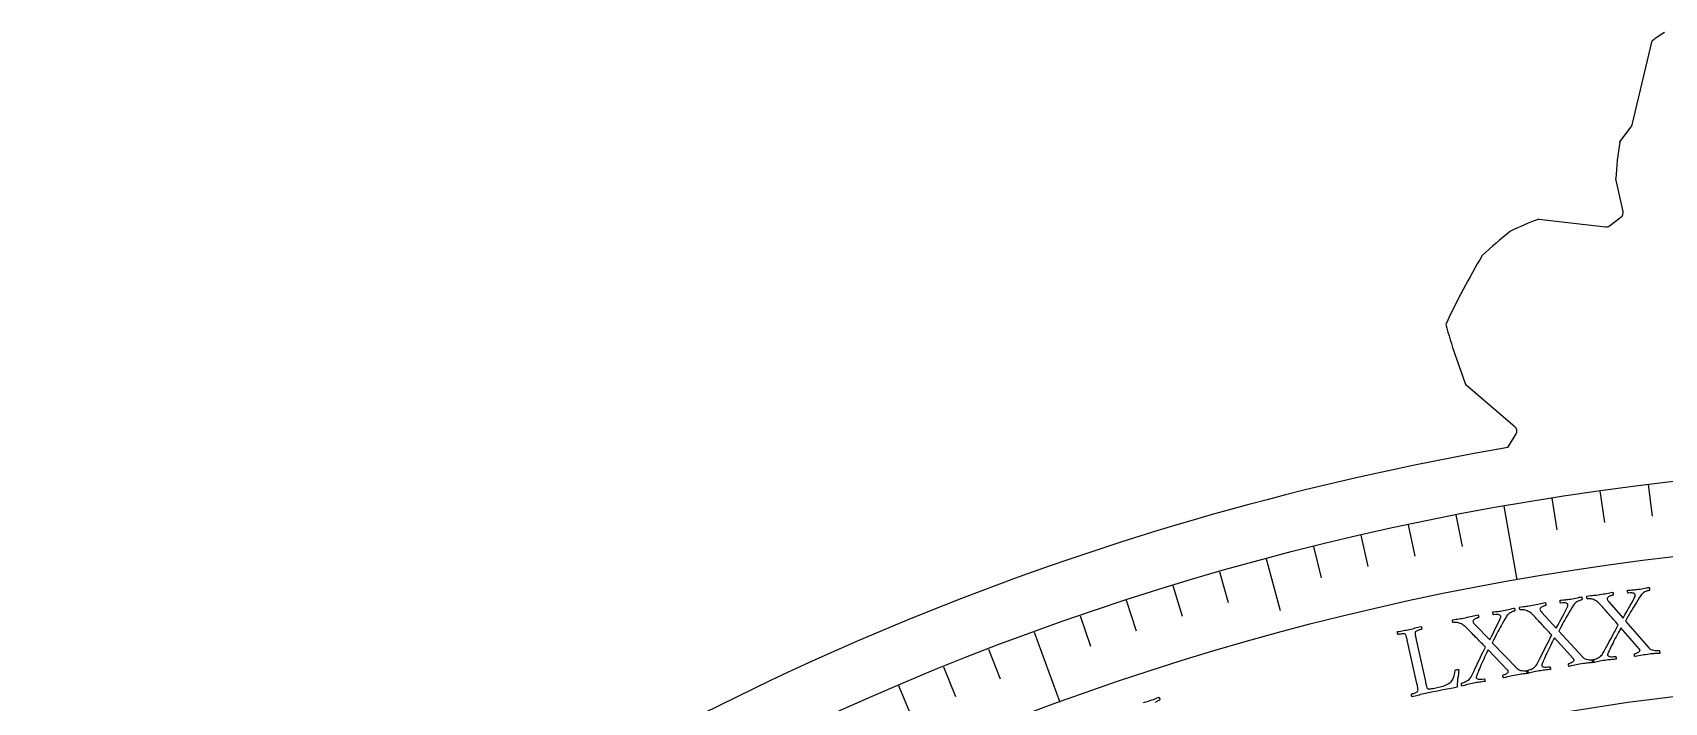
# Model space of a CAD drawing. Header units: millimetres. Extents: x -76 to 76, y -76 to 86.
# Drawn here: x -52.22 to -8.65, y 68.11 to 85.98 of the extents above; entities that cross this region are included whole.
import ezdxf

# ---------------------------------------------------------------- set-up
doc = ezdxf.new("R2010")
doc.units = ezdxf.units.MM
for name, color, linetype in [('CUT_OUTER', 1, 'Continuous'), ('ENGRAVE', 7, 'Continuous'), ('ENGRAVE_FINE', 8, 'Continuous'), ('TEXT', 5, 'Continuous')]:
    doc.layers.add(name, color=color, linetype=linetype)

msp = doc.modelspace()

# ---------------------------------------------------------------- linework, layer by layer
at = {"layer": 'CUT_OUTER'}
for points in [[(-9.5042, 83.5247), (-8.9719, 85.7618), (-8.9709, 85.7651)], [(-9.8357, 83.0618), (-9.8335, 83.0651), (-9.5301, 83.4694)], [(-9.7489, 81.21), (-9.943, 82.0851), (-9.9436, 82.0891)], [(-10.1124, 80.8271), (-9.8053, 81.0575)], [(-11.9989, 81.0074), (-11.995, 81.0072), (-10.22, 80.7981)], [(-12.6366, 75.4668), (-13.9426, 76.5716), (-13.9451, 76.5739)], [(-12.8242, 74.9099), (-12.6049, 75.275)]]:
    msp.add_lwpolyline(points, dxfattribs=at)
for centre, radius, start, end in [((-6.5213, 82.4458), 4.1254, 121.00673, 126.42587), ((-9.6501, 83.5594), 0.15, 323.11399, 346.61528), ((-1.0546, 81.5955), 8.9027, 170.51955, 176.82122), ((-9.8954, 81.1775), 0.15, 306.88601, 12.50039), ((-6.2356, 72.3208), 10.6037, 127.94439, 133.33075), ((-9.1963, 73.4252), 8.0836, 110.28508, 116.12454), ((-10.2025, 80.947), 0.15, 263.28054, 306.88601), ((4.1451, 69.5069), 20.557, 149.19671, 154.99705), ((3.5166, 83.2922), 18.7095, 195.80749, 201.04404), ((-12.7335, 75.3523), 0.15, 329.01255, 49.77058), ((-0.0035, 0.0066), 75.9926, 99.712835, 124.102167)]:
    msp.add_arc(centre, radius, start, end, dxfattribs=at)
at = {"layer": 'ENGRAVE'}
for points in [[(-12.9333, 73.3485), (-12.5869, 71.3838)], [(-19.2768, 71.9422), (-18.908, 70.5657)], [(-25.4737, 69.9883), (-24.7913, 68.1136)]]:
    msp.add_lwpolyline(points, dxfattribs=at)
for radius in [74.48, 74.48, 72.485, 68.78, 68.78]:
    msp.add_circle((0, 0), radius, dxfattribs=at)
at = {"layer": 'ENGRAVE_FINE'}
for points in [[(-10.3656, 73.7552), (-10.2466, 72.9085)], [(-9.0768, 73.9248), (-8.9726, 73.0762)], [(-11.6512, 73.563), (-11.5175, 72.7186)], [(-15.4853, 72.8524), (-15.3075, 72.0161)], [(-14.2115, 73.1116), (-14.0483, 72.2723)], [(-16.7544, 72.5711), (-16.562, 71.738)], [(-18.0183, 72.2676), (-17.8115, 71.438)], [(-20.5295, 71.5948), (-20.2938, 70.7729)], [(-21.7758, 71.2256), (-21.5259, 70.4079)], [(-23.0156, 70.8347), (-22.7514, 70.0215)], [(-24.2483, 70.4222), (-23.97, 69.6138)], [(-26.6912, 69.5331), (-26.3848, 68.7349)], [(-27.9007, 69.0567), (-27.5804, 68.2639)], [(-29.1017, 68.5592), (-28.7676, 67.7722)]]:
    msp.add_lwpolyline(points, dxfattribs=at)
at = {"layer": 'TEXT'}
for points in [[(-10.3694, 70.9887), (-10.3207, 70.9961), (-10.2741, 71.0036), (-10.2297, 71.0114), (-10.1875, 71.0192), (-10.1464, 71.0271), (-10.1057, 71.0347), (-10.0653, 71.0421), (-10.0252, 71.0493), (-10.0218, 71.0428), (-10.0187, 71.0335), (-10.016, 71.0215), (-10.0135, 71.0066), (-10.0122, 70.9922), (-10.0128, 70.9817), (-10.0154, 70.9751), (-10.02, 70.9724), (-10.0308, 70.9704), (-10.0439, 70.9672), (-10.0593, 70.9629), (-10.077, 70.9573), (-10.0955, 70.9506), (-10.113, 70.9425), (-10.1296, 70.9332), (-10.1454, 70.9226), (-10.1585, 70.9106), (-10.1671, 70.897), (-10.1713, 70.8818), (-10.1709, 70.8649), (-10.1666, 70.8491), (-10.1577, 70.8314), (-10.1444, 70.812), (-10.1265, 70.7908), (-9.7493, 70.3615), (-9.7005, 70.4487), (-9.6527, 70.5334), (-9.6058, 70.6155), (-9.5598, 70.695), (-9.5175, 70.7688), (-9.4817, 70.8337), (-9.4523, 70.8897), (-9.4294, 70.9369), (-9.4266, 70.9442), (-9.4246, 70.9514), (-9.4236, 70.9584), (-9.4233, 70.9654), (-9.4236, 70.9716), (-9.4238, 70.9764), (-9.4239, 70.9799), (-9.4241, 70.9819), (-9.4275, 70.9915), (-9.4351, 71.0012), (-9.447, 71.0111), (-9.4631, 71.0211), (-9.4862, 71.0289), (-9.5188, 71.0323), (-9.5611, 71.0313), (-9.613, 71.0259), (-9.6172, 71.0285), (-9.6209, 71.0348), (-9.6243, 71.0448), (-9.6273, 71.0586), (-9.6296, 71.0731), (-9.6306, 71.0855), (-9.6305, 71.0958), (-9.6293, 71.104), (-9.5899, 71.1067), (-9.5527, 71.1091), (-9.5179, 71.1115), (-9.4853, 71.1137), (-9.4531, 71.1161), (-9.4195, 71.1193), (-9.3843, 71.1232), (-9.3476, 71.1277), (-9.2971, 71.1347), (-9.2508, 71.1418), (-9.2088, 71.149), (-9.171, 71.1563), (-9.1369, 71.1633), (-9.1058, 71.1695), (-9.0778, 71.175), (-9.0528, 71.1797), (-9.0495, 71.1735), (-9.0464, 71.1653), (-9.0436, 71.1549), (-9.0411, 71.1424), (-9.0397, 71.1296), (-9.0405, 71.1183), (-9.0433, 71.1084), (-9.0483, 71.1), (-9.0558, 71.0986), (-9.0672, 71.0959), (-9.0824, 71.0918), (-9.1015, 71.0863), (-9.1229, 71.0791), (-9.1451, 71.0696), (-9.168, 71.058), (-9.1917, 71.0442), (-9.215, 71.028), (-9.2367, 71.009), (-9.2568, 70.9872), (-9.2754, 70.9627), (-9.3171, 70.897), (-9.356, 70.8358), (-9.392, 70.7791), (-9.4253, 70.7269), (-9.4569, 70.6768), (-9.4879, 70.6264), (-9.5183, 70.5758), (-9.548, 70.5248), (-9.5787, 70.4713), (-9.6118, 70.4129), (-9.6473, 70.3497), (-9.6852, 70.2816), (-9.0572, 69.5679), (-9.0322, 69.5441), (-9.0028, 69.5251), (-8.9687, 69.5108), (-8.9302, 69.5013), (-8.8904, 69.4955), (-8.8527, 69.4925), (-8.8171, 69.4924), (-8.7836, 69.495), (-8.7793, 69.4888), (-8.7758, 69.4801), (-8.7733, 69.4688), (-8.7716, 69.455), (-8.7707, 69.4415), (-8.7703, 69.431), (-8.7705, 69.4235), (-8.7712, 69.4191), (-8.8094, 69.417), (-8.8449, 69.415), (-8.8776, 69.4131), (-8.9076, 69.4114), (-8.9378, 69.4094), (-8.9709, 69.4064), (-9.007, 69.4025), (-9.046, 69.3977), (-9.0996, 69.3904), (-9.1496, 69.3831), (-9.196, 69.3756), (-9.2387, 69.3681), (-9.2814, 69.3603), (-9.3277, 69.3517), (-9.3774, 69.3425), (-9.4306, 69.3326), (-9.4363, 69.3388), (-9.4409, 69.3478), (-9.4446, 69.3598), (-9.4473, 69.3747), (-9.4486, 69.389), (-9.448, 69.3995), (-9.4454, 69.4061), (-9.441, 69.4088), (-9.4317, 69.4106), (-9.42, 69.4137), (-9.4059, 69.4182), (-9.3894, 69.4241), (-9.372, 69.4312), (-9.3553, 69.4394), (-9.3392, 69.4488), (-9.3239, 69.4592), (-9.3109, 69.4704), (-9.3021, 69.4819), (-9.2975, 69.4937), (-9.297, 69.5058), (-9.2977, 69.5087), (-9.2989, 69.5121), (-9.3007, 69.5159), (-9.3031, 69.5202), (-9.3058, 69.5244), (-9.3086, 69.5281), (-9.3116, 69.5313), (-9.3146, 69.5339), (-9.8055, 70.1041), (-9.8304, 70.0593), (-9.8562, 70.0121), (-9.8829, 69.9625), (-9.9103, 69.9105), (-9.938, 69.8576), (-9.9651, 69.8053), (-9.9918, 69.7535), (-10.018, 69.7024), (-10.0429, 69.653), (-10.0658, 69.6067), (-10.0867, 69.5635), (-10.1056, 69.5233), (-10.122, 69.4876), (-10.1354, 69.4579), (-10.146, 69.4341), (-10.1535, 69.4164), (-10.1546, 69.4131), (-10.1559, 69.4091), (-10.1575, 69.4043), (-10.1593, 69.3989), (-10.1608, 69.3929), (-10.1616, 69.3867), (-10.1617, 69.3803), (-10.1611, 69.3736), (-10.1565, 69.3621), (-10.1462, 69.3519), (-10.1302, 69.343), (-10.1086, 69.3355), (-10.0803, 69.3305), (-10.0443, 69.3293), (-10.0005, 69.3317), (-9.949, 69.3378), (-9.9444, 69.3317), (-9.9404, 69.3231), (-9.9368, 69.312), (-9.9337, 69.2984), (-9.9315, 69.285), (-9.9306, 69.2745), (-9.931, 69.267), (-9.9327, 69.2625), (-9.9697, 69.2598), (-10.0069, 69.257), (-10.0445, 69.2539), (-10.0824, 69.2505), (-10.1203, 69.2468), (-10.1577, 69.2426), (-10.1948, 69.238), (-10.2314, 69.2328), (-10.2807, 69.2253), (-10.3263, 69.2177), (-10.3681, 69.2102), (-10.406, 69.2026), (-10.4424, 69.195), (-10.4795, 69.187), (-10.5172, 69.1788), (-10.5555, 69.1703), (-10.5588, 69.1777), (-10.5612, 69.1871), (-10.5627, 69.1986), (-10.5633, 69.2121), (-10.5633, 69.2253), (-10.5631, 69.2354), (-10.5625, 69.2427), (-10.5617, 69.2471), (-10.5536, 69.2489), (-10.5402, 69.2528), (-10.5213, 69.2587), (-10.4971, 69.2667), (-10.4698, 69.2767), (-10.4418, 69.2889), (-10.4131, 69.3033), (-10.3836, 69.3198), (-10.3558, 69.3385), (-10.3319, 69.3592), (-10.3118, 69.3818), (-10.2957, 69.4065), (-10.2563, 69.4776), (-10.2188, 69.5456), (-10.1831, 69.6104), (-10.1494, 69.6723), (-10.1167, 69.7326), (-10.0841, 69.7931), (-10.0516, 69.8537), (-10.0192, 69.9144), (-9.9861, 69.9764), (-9.9514, 70.0409), (-9.9151, 70.1079), (-9.877, 70.1773), (-9.8968, 70.2009), (-9.9193, 70.2271), (-9.9444, 70.2559), (-9.9721, 70.2872), (-10.0014, 70.3202), (-10.0312, 70.3541), (-10.0615, 70.3886), (-10.0923, 70.424), (-10.1229, 70.4592), (-10.1526, 70.493), (-10.1815, 70.5256), (-10.2095, 70.5569), (-10.2359, 70.5863), (-10.2597, 70.6128), (-10.2811, 70.6366), (-10.3, 70.6576), (-10.3154, 70.6747), (-10.3264, 70.687), (-10.333, 70.6944), (-10.3352, 70.6968), (-10.3619, 70.7271), (-10.3875, 70.7537), (-10.4121, 70.7766), (-10.4356, 70.7959), (-10.4595, 70.8126), (-10.4851, 70.8281), (-10.5125, 70.8423), (-10.5417, 70.8551), (-10.5617, 70.8625), (-10.5827, 70.8681), (-10.6048, 70.872), (-10.6277, 70.8742), (-10.6499, 70.8751), (-10.6692, 70.8752), (-10.6858, 70.8746), (-10.6996, 70.8731), (-10.7047, 70.8744), (-10.7091, 70.88), (-10.7127, 70.8899), (-10.7155, 70.904), (-10.7171, 70.919), (-10.7169, 70.9316), (-10.7149, 70.9416), (-10.7111, 70.9491), (-10.6629, 70.9549), (-10.6184, 70.9599), (-10.5774, 70.9642), (-10.54, 70.9678), (-10.5027, 70.9715), (-10.4618, 70.9762), (-10.4174, 70.982), (-10.3694, 70.9887)], [(-13.9604, 70.3707), (-13.9121, 70.3805), (-13.866, 70.3904), (-13.822, 70.4004), (-13.7802, 70.4104), (-13.7396, 70.4203), (-13.6993, 70.43), (-13.6593, 70.4395), (-13.6196, 70.4486), (-13.6159, 70.4424), (-13.6124, 70.4332), (-13.609, 70.4213), (-13.6058, 70.4066), (-13.6038, 70.3923), (-13.6039, 70.3818), (-13.6061, 70.375), (-13.6105, 70.3721), (-13.6212, 70.3696), (-13.6342, 70.3658), (-13.6494, 70.3606), (-13.6668, 70.3542), (-13.6848, 70.3465), (-13.7019, 70.3376), (-13.7181, 70.3274), (-13.7333, 70.3161), (-13.7457, 70.3034), (-13.7536, 70.2893), (-13.757, 70.2739), (-13.7559, 70.2571), (-13.7507, 70.2415), (-13.7409, 70.2243), (-13.7266, 70.2056), (-13.7078, 70.1854), (-13.3092, 69.7757), (-13.2649, 69.8654), (-13.2215, 69.9524), (-13.1788, 70.0367), (-13.1369, 70.1184), (-13.0984, 70.1943), (-13.0659, 70.2609), (-13.0394, 70.3184), (-13.0189, 70.3666), (-13.0165, 70.3741), (-13.0149, 70.3814), (-13.0142, 70.3885), (-13.0143, 70.3954), (-13.0148, 70.4016), (-13.0153, 70.4064), (-13.0157, 70.4098), (-13.0159, 70.4119), (-13.0198, 70.4213), (-13.0279, 70.4306), (-13.0403, 70.4398), (-13.0569, 70.449), (-13.0803, 70.4556), (-13.1131, 70.4574), (-13.1553, 70.4542), (-13.2068, 70.4462), (-13.2111, 70.4486), (-13.2152, 70.4547), (-13.2191, 70.4646), (-13.2228, 70.4781), (-13.2257, 70.4925), (-13.2274, 70.5048), (-13.2278, 70.5151), (-13.227, 70.5234), (-13.1878, 70.528), (-13.1508, 70.5324), (-13.1162, 70.5365), (-13.0837, 70.5403), (-13.0517, 70.5444), (-13.0183, 70.5493), (-12.9833, 70.555), (-12.947, 70.5614), (-12.8969, 70.5709), (-12.851, 70.5803), (-12.8094, 70.5896), (-12.772, 70.5988), (-12.7382, 70.6076), (-12.7075, 70.6154), (-12.6798, 70.6223), (-12.6552, 70.6283), (-12.6515, 70.6223), (-12.648, 70.6142), (-12.6447, 70.604), (-12.6415, 70.5916), (-12.6395, 70.5789), (-12.6397, 70.5676), (-12.6421, 70.5575), (-12.6466, 70.5489), (-12.654, 70.5471), (-12.6652, 70.5438), (-12.6802, 70.5389), (-12.699, 70.5325), (-12.72, 70.5242), (-12.7417, 70.5136), (-12.764, 70.5009), (-12.787, 70.4859), (-12.8095, 70.4685), (-12.8302, 70.4484), (-12.8491, 70.4257), (-12.8664, 70.4003), (-12.9047, 70.3325), (-12.9404, 70.2694), (-12.9736, 70.211), (-13.0042, 70.1571), (-13.0332, 70.1055), (-13.0616, 70.0536), (-13.0893, 70.0015), (-13.1165, 69.9491), (-13.1444, 69.8941), (-13.1745, 69.8341), (-13.2067, 69.7691), (-13.2411, 69.6992), (-12.5777, 69.0183), (-12.5516, 68.9959), (-12.5211, 68.9784), (-12.4864, 68.9658), (-12.4474, 68.9582), (-12.4074, 68.9544), (-12.3696, 68.9534), (-12.3341, 68.9551), (-12.3007, 68.9594), (-12.2961, 68.9535), (-12.2922, 68.9449), (-12.2891, 68.9338), (-12.2868, 68.9201), (-12.2851, 68.9066), (-12.2842, 68.8961), (-12.284, 68.8887), (-12.2845, 68.8842), (-12.3226, 68.8801), (-12.3579, 68.8763), (-12.3905, 68.8728), (-12.4204, 68.8696), (-12.4504, 68.866), (-12.4833, 68.8614), (-12.5191, 68.8557), (-12.5579, 68.8489), (-12.6111, 68.8389), (-12.6606, 68.829), (-12.7066, 68.8192), (-12.7489, 68.8096), (-12.7911, 68.7996), (-12.8368, 68.7887), (-12.886, 68.777), (-12.9387, 68.7644), (-12.9446, 68.7702), (-12.9498, 68.779), (-12.9541, 68.7908), (-12.9575, 68.8055), (-12.9595, 68.8198), (-12.9594, 68.8303), (-12.9572, 68.837), (-12.9529, 68.8399), (-12.9437, 68.8422), (-12.9322, 68.8459), (-12.9183, 68.8511), (-12.9021, 68.8578), (-12.8851, 68.8658), (-12.8689, 68.8749), (-12.8533, 68.885), (-12.8385, 68.8963), (-12.8261, 68.9081), (-12.8179, 68.92), (-12.8139, 68.932), (-12.8141, 68.9441), (-12.8149, 68.947), (-12.8163, 68.9503), (-12.8183, 68.9541), (-12.8209, 68.9582), (-12.8238, 68.9623), (-12.8268, 68.9658), (-12.8299, 68.9688), (-12.833, 68.9713), (-13.3522, 69.5158), (-13.3749, 69.4698), (-13.3982, 69.4214), (-13.4223, 69.3705), (-13.4471, 69.3172), (-13.472, 69.2629), (-13.4965, 69.2093), (-13.5205, 69.1563), (-13.544, 69.1038), (-13.5664, 69.0533), (-13.5869, 69.0059), (-13.6056, 68.9616), (-13.6224, 68.9205), (-13.637, 68.884), (-13.6489, 68.8537), (-13.6582, 68.8294), (-13.6649, 68.8113), (-13.6658, 68.808), (-13.6669, 68.8039), (-13.6682, 68.7991), (-13.6698, 68.7935), (-13.671, 68.7875), (-13.6715, 68.7813), (-13.6713, 68.7749), (-13.6703, 68.7682), (-13.6651, 68.7569), (-13.6543, 68.7473), (-13.6379, 68.7392), (-13.616, 68.7328), (-13.5874, 68.7293), (-13.5514, 68.7299), (-13.5078, 68.7345), (-13.4567, 68.7432), (-13.4518, 68.7374), (-13.4473, 68.729), (-13.4431, 68.7181), (-13.4394, 68.7046), (-13.4365, 68.6914), (-13.4351, 68.681), (-13.4351, 68.6735), (-13.4366, 68.6688), (-13.4733, 68.6643), (-13.5104, 68.6596), (-13.5478, 68.6546), (-13.5855, 68.6493), (-13.6231, 68.6437), (-13.6603, 68.6376), (-13.6971, 68.6311), (-13.7334, 68.6241), (-13.7823, 68.614), (-13.8274, 68.6041), (-13.8687, 68.5945), (-13.9062, 68.585), (-13.9422, 68.5755), (-13.9788, 68.5657), (-14.016, 68.5556), (-14.0539, 68.5451), (-14.0575, 68.5524), (-14.0604, 68.5617), (-14.0625, 68.5731), (-14.0638, 68.5865), (-14.0645, 68.5996), (-14.0647, 68.6098), (-14.0646, 68.6171), (-14.064, 68.6215), (-14.056, 68.6238), (-14.0428, 68.6283), (-14.0242, 68.6352), (-14.0004, 68.6443), (-13.9737, 68.6558), (-13.9463, 68.6694), (-13.9184, 68.6852), (-13.8898, 68.7032), (-13.863, 68.7233), (-13.8401, 68.7451), (-13.8213, 68.7688), (-13.8064, 68.7943), (-13.7707, 68.8672), (-13.7366, 68.937), (-13.7043, 69.0036), (-13.6738, 69.0671), (-13.6442, 69.129), (-13.6147, 69.191), (-13.5853, 69.2532), (-13.5561, 69.3155), (-13.5262, 69.3791), (-13.4948, 69.4453), (-13.4619, 69.514), (-13.4274, 69.5853), (-13.4484, 69.6079), (-13.4721, 69.6329), (-13.4986, 69.6604), (-13.5279, 69.6903), (-13.5589, 69.7217), (-13.5904, 69.754), (-13.6224, 69.787), (-13.6549, 69.8208), (-13.6872, 69.8543), (-13.7187, 69.8866), (-13.7492, 69.9177), (-13.7787, 69.9476), (-13.8065, 69.9755), (-13.8317, 70.0008), (-13.8543, 70.0235), (-13.8742, 70.0435), (-13.8904, 70.0599), (-13.9021, 70.0715), (-13.909, 70.0786), (-13.9114, 70.0809), (-13.9395, 70.1098), (-13.9665, 70.135), (-13.9922, 70.1567), (-14.0167, 70.1747), (-14.0414, 70.1903), (-14.0678, 70.2044), (-14.0958, 70.2171), (-14.1256, 70.2285), (-14.146, 70.2348), (-14.1673, 70.2394), (-14.1895, 70.2421), (-14.2125, 70.2432), (-14.2347, 70.243), (-14.254, 70.2421), (-14.2705, 70.2406), (-14.2842, 70.2384), (-14.2894, 70.2395), (-14.2941, 70.2448), (-14.2982, 70.2545), (-14.3017, 70.2685), (-14.3041, 70.2834), (-14.3045, 70.296), (-14.303, 70.3061), (-14.2995, 70.3138), (-14.2517, 70.322), (-14.2075, 70.3293), (-14.1668, 70.3356), (-14.1297, 70.3411), (-14.0926, 70.3467), (-14.052, 70.3535), (-14.0079, 70.3615), (-13.9604, 70.3707)], [(-12.1688, 70.7025), (-12.1203, 70.7111), (-12.074, 70.7198), (-12.0297, 70.7287), (-11.9877, 70.7376), (-11.9469, 70.7465), (-11.9063, 70.7552), (-11.8661, 70.7636), (-11.8262, 70.7718), (-11.8227, 70.7654), (-11.8194, 70.7562), (-11.8163, 70.7442), (-11.8135, 70.7294), (-11.8118, 70.715), (-11.8121, 70.7045), (-11.8146, 70.6979), (-11.819, 70.695), (-11.8298, 70.6928), (-11.8429, 70.6893), (-11.8582, 70.6846), (-11.8757, 70.6786), (-11.894, 70.6713), (-11.9113, 70.6628), (-11.9277, 70.6531), (-11.9432, 70.6421), (-11.956, 70.6298), (-11.9642, 70.6159), (-11.968, 70.6006), (-11.9673, 70.5837), (-11.9625, 70.568), (-11.9532, 70.5506), (-11.9393, 70.5316), (-11.921, 70.5108), (-11.5329, 70.0912), (-11.4864, 70.1797), (-11.4408, 70.2656), (-11.396, 70.3488), (-11.352, 70.4294), (-11.3116, 70.5043), (-11.2774, 70.57), (-11.2495, 70.6268), (-11.2278, 70.6746), (-11.2252, 70.6819), (-11.2234, 70.6892), (-11.2225, 70.6963), (-11.2225, 70.7032), (-11.2228, 70.7094), (-11.2231, 70.7142), (-11.2234, 70.7177), (-11.2237, 70.7197), (-11.2273, 70.7292), (-11.2352, 70.7387), (-11.2473, 70.7483), (-11.2636, 70.7578), (-11.2869, 70.7651), (-11.3196, 70.7677), (-11.3619, 70.7656), (-11.4136, 70.7588), (-11.4178, 70.7614), (-11.4217, 70.7676), (-11.4254, 70.7775), (-11.4287, 70.7912), (-11.4313, 70.8056), (-11.4327, 70.818), (-11.4329, 70.8283), (-11.4318, 70.8366), (-11.3925, 70.8402), (-11.3555, 70.8436), (-11.3207, 70.8468), (-11.2882, 70.8499), (-11.2561, 70.8531), (-11.2225, 70.8572), (-11.1874, 70.8619), (-11.1509, 70.8674), (-11.1006, 70.8757), (-11.0545, 70.8839), (-11.0126, 70.8922), (-10.975, 70.9004), (-10.9411, 70.9083), (-10.9102, 70.9153), (-10.8823, 70.9215), (-10.8575, 70.9268), (-10.854, 70.9208), (-10.8507, 70.9126), (-10.8477, 70.9023), (-10.8448, 70.8899), (-10.8431, 70.8771), (-10.8436, 70.8658), (-10.8462, 70.8558), (-10.851, 70.8473), (-10.8584, 70.8457), (-10.8697, 70.8427), (-10.8848, 70.8382), (-10.9037, 70.8322), (-10.925, 70.8245), (-10.9469, 70.8145), (-10.9696, 70.8023), (-10.9929, 70.7879), (-11.0158, 70.7711), (-11.037, 70.7515), (-11.0566, 70.7293), (-11.0744, 70.7043), (-11.1145, 70.6376), (-11.1518, 70.5754), (-11.1864, 70.5178), (-11.2184, 70.4648), (-11.2487, 70.4139), (-11.2784, 70.3627), (-11.3074, 70.3113), (-11.3359, 70.2596), (-11.3652, 70.2053), (-11.3968, 70.1461), (-11.4307, 70.082), (-11.4669, 70.013), (-10.8209, 69.3155), (-10.7954, 69.2923), (-10.7654, 69.2741), (-10.731, 69.2607), (-10.6923, 69.2521), (-10.6523, 69.2473), (-10.6146, 69.2453), (-10.579, 69.246), (-10.5455, 69.2496), (-10.5411, 69.2435), (-10.5374, 69.2348), (-10.5346, 69.2236), (-10.5326, 69.2099), (-10.5313, 69.1964), (-10.5307, 69.1859), (-10.5307, 69.1784), (-10.5313, 69.174), (-10.5694, 69.1709), (-10.6048, 69.168), (-10.6375, 69.1653), (-10.6674, 69.1628), (-10.6975, 69.16), (-10.7306, 69.1562), (-10.7665, 69.1514), (-10.8055, 69.1456), (-10.8589, 69.1369), (-10.9086, 69.1283), (-10.9548, 69.1197), (-10.9974, 69.1111), (-11.0398, 69.1022), (-11.0858, 69.0925), (-11.1353, 69.082), (-11.1883, 69.0708), (-11.1941, 69.0768), (-11.199, 69.0857), (-11.203, 69.0976), (-11.206, 69.1124), (-11.2077, 69.1267), (-11.2073, 69.1372), (-11.2049, 69.1439), (-11.2005, 69.1467), (-11.1913, 69.1487), (-11.1797, 69.1521), (-11.1657, 69.157), (-11.1493, 69.1633), (-11.1322, 69.1708), (-11.1157, 69.1795), (-11.0999, 69.1892), (-11.0848, 69.2001), (-11.0721, 69.2116), (-11.0636, 69.2233), (-11.0593, 69.2352), (-11.0591, 69.2473), (-11.0598, 69.2502), (-11.0612, 69.2535), (-11.0631, 69.2573), (-11.0655, 69.2615), (-11.0684, 69.2657), (-11.0713, 69.2693), (-11.0743, 69.2724), (-11.0774, 69.2749), (-11.5826, 69.8325), (-11.6064, 69.7871), (-11.631, 69.7392), (-11.6563, 69.689), (-11.6825, 69.6363), (-11.7088, 69.5827), (-11.7346, 69.5297), (-11.7599, 69.4773), (-11.7848, 69.4255), (-11.8085, 69.3755), (-11.8302, 69.3286), (-11.85, 69.2849), (-11.8678, 69.2442), (-11.8833, 69.2081), (-11.896, 69.1781), (-11.9059, 69.1541), (-11.9131, 69.1361), (-11.9141, 69.1328), (-11.9153, 69.1288), (-11.9167, 69.124), (-11.9184, 69.1185), (-11.9197, 69.1125), (-11.9204, 69.1063), (-11.9203, 69.0999), (-11.9195, 69.0932), (-11.9146, 69.0818), (-11.9041, 69.0719), (-11.8879, 69.0634), (-11.8661, 69.0564), (-11.8377, 69.0522), (-11.8016, 69.0518), (-11.7579, 69.0554), (-11.7066, 69.0628), (-11.7019, 69.0568), (-11.6976, 69.0483), (-11.6937, 69.0373), (-11.6903, 69.0238), (-11.6878, 69.0104), (-11.6866, 69), (-11.6868, 68.9925), (-11.6884, 68.9879), (-11.7253, 68.9843), (-11.7625, 68.9805), (-11.8, 68.9765), (-11.8378, 68.9722), (-11.8755, 68.9675), (-11.9129, 68.9624), (-11.9498, 68.9568), (-11.9862, 68.9507), (-12.0354, 68.9419), (-12.0807, 68.9332), (-12.1223, 68.9246), (-12.1601, 68.9161), (-12.1963, 68.9075), (-12.2331, 68.8986), (-12.2706, 68.8894), (-12.3087, 68.8799), (-12.3121, 68.8872), (-12.3148, 68.8966), (-12.3166, 68.9081), (-12.3175, 68.9216), (-12.3179, 68.9347), (-12.3179, 68.9449), (-12.3175, 68.9522), (-12.3168, 68.9566), (-12.3088, 68.9586), (-12.2954, 68.9628), (-12.2767, 68.9692), (-12.2527, 68.9777), (-12.2257, 68.9885), (-12.198, 69.0014), (-12.1696, 69.0165), (-12.1406, 69.0338), (-12.1133, 69.0532), (-12.0899, 69.0744), (-12.0704, 69.0976), (-12.055, 69.1227), (-12.0174, 69.1947), (-11.9816, 69.2636), (-11.9476, 69.3294), (-11.9154, 69.392), (-11.8842, 69.4532), (-11.8532, 69.5145), (-11.8223, 69.5759), (-11.7915, 69.6374), (-11.76, 69.7003), (-11.7269, 69.7656), (-11.6922, 69.8335), (-11.656, 69.9038), (-11.6764, 69.9269), (-11.6995, 69.9526), (-11.7253, 69.9807), (-11.7538, 70.0113), (-11.784, 70.0436), (-11.8146, 70.0766), (-11.8458, 70.1104), (-11.8774, 70.145), (-11.9089, 70.1794), (-11.9395, 70.2125), (-11.9692, 70.2443), (-11.998, 70.2749), (-12.0251, 70.3036), (-12.0496, 70.3295), (-12.0716, 70.3527), (-12.091, 70.3732), (-12.1068, 70.39), (-12.1181, 70.402), (-12.1249, 70.4092), (-12.1272, 70.4116), (-12.1546, 70.4411), (-12.1809, 70.4671), (-12.2061, 70.4894), (-12.2301, 70.508), (-12.2544, 70.5242), (-12.2804, 70.539), (-12.3081, 70.5525), (-12.3376, 70.5646), (-12.3578, 70.5714), (-12.379, 70.5765), (-12.4011, 70.5798), (-12.4242, 70.5814), (-12.4463, 70.5818), (-12.4656, 70.5814), (-12.4822, 70.5803), (-12.4959, 70.5785), (-12.5011, 70.5797), (-12.5056, 70.5852), (-12.5095, 70.5949), (-12.5127, 70.609), (-12.5146, 70.624), (-12.5147, 70.6365), (-12.513, 70.6466), (-12.5093, 70.6542), (-12.4613, 70.6612), (-12.4169, 70.6674), (-12.3761, 70.6727), (-12.3389, 70.6772), (-12.3016, 70.6819), (-12.2609, 70.6877), (-12.2166, 70.6945), (-12.1688, 70.7025)], [(-15.0286, 68.6641), (-15.0279, 68.6611), (-15.0271, 68.6574), (-15.0261, 68.6531), (-15.025, 68.648), (-15.0222, 68.6351), (-15.0189, 68.6202), (-15.0153, 68.6035), (-15.0112, 68.585), (-15.0069, 68.566), (-15.0024, 68.5479), (-14.9978, 68.5308), (-14.993, 68.5145), (-14.9882, 68.5005), (-14.9834, 68.4899), (-14.9787, 68.4829), (-14.9741, 68.4793), (-14.9582, 68.4739), (-14.9412, 68.4707), (-14.923, 68.4696), (-14.9038, 68.4708), (-14.8813, 68.4738), (-14.8535, 68.4785), (-14.8202, 68.4849), (-14.7815, 68.493), (-14.6348, 68.5245), (-14.5967, 68.5338), (-14.5573, 68.5456), (-14.5165, 68.56), (-14.4743, 68.5769), (-14.4339, 68.5958), (-14.3985, 68.6163), (-14.3682, 68.6384), (-14.3428, 68.662), (-14.3232, 68.6861), (-14.305, 68.7133), (-14.2884, 68.7438), (-14.2733, 68.7774), (-14.2601, 68.8152), (-14.2491, 68.8581), (-14.2405, 68.9062), (-14.234, 68.9594), (-14.2311, 68.9674), (-14.2244, 68.974), (-14.214, 68.9793), (-14.1997, 68.9833), (-14.1774, 68.9868), (-14.1586, 68.9875), (-14.1435, 68.9854), (-14.1319, 68.9804), (-14.14, 68.9218), (-14.1484, 68.8614), (-14.1574, 68.7991), (-14.1668, 68.735), (-14.1749, 68.6725), (-14.18, 68.6152), (-14.1822, 68.563), (-14.1815, 68.516), (-14.2868, 68.4945), (-14.3919, 68.4736), (-14.4967, 68.4532), (-14.6014, 68.4334), (-14.7092, 68.4128), (-14.8234, 68.3899), (-14.9442, 68.3646), (-15.0714, 68.3371), (-15.1154, 68.3271), (-15.157, 68.3171), (-15.1961, 68.3071), (-15.2328, 68.297), (-15.2687, 68.2872), (-15.3053, 68.2777), (-15.3427, 68.2685), (-15.3809, 68.2596), (-15.3869, 68.265), (-15.3918, 68.2726), (-15.3957, 68.2827), (-15.3986, 68.295), (-15.4003, 68.3077), (-15.4008, 68.3185), (-15.3999, 68.3275), (-15.3978, 68.3346), (-15.3882, 68.3371), (-15.3754, 68.3407), (-15.3593, 68.3456), (-15.3401, 68.3518), (-15.3196, 68.359), (-15.2998, 68.3668), (-15.2806, 68.3754), (-15.2622, 68.3847), (-15.2463, 68.3941), (-15.2351, 68.4027), (-15.2284, 68.4107), (-15.2262, 68.4181), (-15.2253, 68.4364), (-15.2261, 68.4568), (-15.2286, 68.4792), (-15.2327, 68.5038), (-15.2379, 68.5299), (-15.2435, 68.557), (-15.2495, 68.585), (-15.2558, 68.614), (-15.5043, 69.7317), (-15.5109, 69.7608), (-15.5174, 69.7889), (-15.5239, 69.8162), (-15.5304, 69.8426), (-15.5372, 69.8672), (-15.5447, 69.8891), (-15.5527, 69.9081), (-15.5615, 69.9243), (-15.5668, 69.9311), (-15.5765, 69.9358), (-15.5906, 69.9384), (-15.6091, 69.9391), (-15.6299, 69.9384), (-15.6512, 69.937), (-15.6728, 69.9351), (-15.6948, 69.9325), (-15.7153, 69.9298), (-15.7323, 69.9273), (-15.7457, 69.925), (-15.7557, 69.9231), (-15.7608, 69.9286), (-15.7655, 69.9363), (-15.7698, 69.9463), (-15.7737, 69.9584), (-15.7764, 69.9708), (-15.7771, 69.9816), (-15.7758, 69.9906), (-15.7726, 69.9981), (-15.7315, 70.0058), (-15.6908, 70.0133), (-15.6503, 70.0205), (-15.6102, 70.0274), (-15.5704, 70.0344), (-15.5311, 70.0419), (-15.4922, 70.0497), (-15.4538, 70.0579), (-15.4145, 70.0668), (-15.3758, 70.0761), (-15.3378, 70.0857), (-15.3004, 70.0958), (-15.2629, 70.106), (-15.2244, 70.1162), (-15.1851, 70.1264), (-15.1448, 70.1366), (-15.1387, 70.1312), (-15.1338, 70.1235), (-15.1299, 70.1134), (-15.1271, 70.1011), (-15.1256, 70.0884), (-15.1253, 70.0776), (-15.1263, 70.0686), (-15.1286, 70.0614), (-15.1384, 70.059), (-15.1516, 70.0554), (-15.168, 70.0505), (-15.1878, 70.0444), (-15.2087, 70.0375), (-15.2289, 70.0302), (-15.2484, 70.0225), (-15.267, 70.0145), (-15.283, 70.0063), (-15.2948, 69.9979), (-15.3022, 69.9894), (-15.3053, 69.9809), (-15.3058, 69.9656), (-15.305, 69.9486), (-15.303, 69.9297), (-15.2996, 69.909), (-15.2954, 69.8869), (-15.2908, 69.8639), (-15.2858, 69.8399), (-15.2804, 69.8149), (-15.2795, 69.8108), (-15.2786, 69.8068), (-15.2778, 69.8028), (-15.2769, 69.7988), (-15.276, 69.7947), (-15.2751, 69.7907), (-15.2742, 69.7867), (-15.2734, 69.7827)]]:
    msp.add_lwpolyline(points, close=True, dxfattribs=at)
msp.add_lwpolyline([(-22.5566, 68.1052), (-22.5255, 68.1136), (-22.493, 68.123), (-22.4591, 68.1334), (-22.424, 68.1447), (-22.3756, 68.1609), (-22.3315, 68.1765), (-22.2915, 68.1914), (-22.2557, 68.2056), (-22.2235, 68.2188), (-22.1941, 68.2307), (-22.1676, 68.2413), (-22.144, 68.2506), (-22.1396, 68.2452), (-22.135, 68.2377), (-22.1303, 68.228), (-22.1255, 68.2162), (-22.1218, 68.2039), (-22.1204, 68.1926), (-22.1214, 68.1824), (-22.1247, 68.1732), (-22.1318, 68.1704), (-22.1425, 68.1656), (-22.1566, 68.1587), (-22.1744, 68.1498), (-22.1941, 68.1387), (-22.2141, 68.1253), (-22.2345, 68.1096)], dxfattribs=at)

doc.saveas('drawing.dxf')
